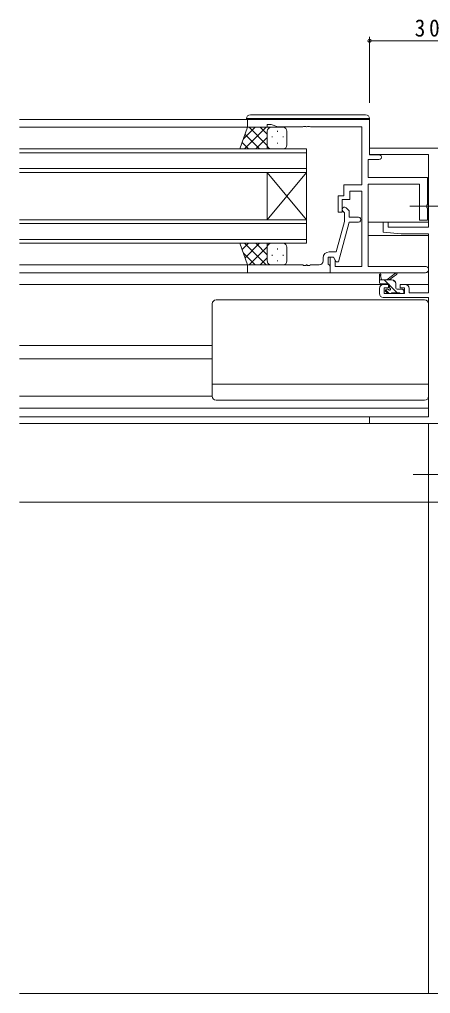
# Model space of a CAD drawing. Units: millimetres, scale not verified. Extents: x -594 to 539, y -420 to 386.
# Drawn here: x 238.7 to 343.2, y -235.4 to 12.3 of the extents above; entities that cross this region are included whole.
import ezdxf

# ---------------------------------------------------------------- set-up
doc = ezdxf.new("R2010")
doc.units = ezdxf.units.MM
doc.header["$LTSCALE"] = 2
doc.linetypes.add('CHAIN2', pattern=[12, 9, -1, 1, -1])
for name, color, linetype, lineweight in [('0-3_YKK_11', 7, 'Continuous', 9), ('0-4_YKK_12', 2, 'Continuous', 9), ('0-5_YKK_13', 4, 'Continuous', 9), ('0-6_YKK_D', 6, 'Continuous', 9), ('0-7_YSS_K', 3, 'Continuous', 9), ('0-8_YSS_KE', 3, 'Continuous', 9)]:
    doc.layers.add(name, color=color, linetype=linetype, lineweight=lineweight)
doc.styles.add('ＭＳ ゴシック', font='')
doc.styles.get('ＭＳ ゴシック').set_extended_font_data('MS Gothic')

msp = doc.modelspace()

# ---------------------------------------------------------------- linework, layer by layer
at = {"layer": '0-3_YKK_11'}
for p, q in [((296.659, -13.094), (296.659, -15.094)), ((327.659, -13.094), (296.659, -13.094)), ((301.659, -14.395), (302.659, -14.395)), ((301.659, -15.094), (301.659, -14.395)), ((302.659, -14.395), (304.308, -14.994)), ((327.659, -22.094), (327.659, -13.094)), ((296.659, -15.094), (301.659, -15.094)), ((304.308, -14.994), (310.701, -14.994)), ((310.701, -14.994), (310.884, -14.874)), ((310.884, -14.874), (311.434, -14.874)), ((311.434, -14.874), (311.617, -14.994)), ((311.617, -14.994), (311.701, -14.994)), ((311.701, -14.994), (311.884, -14.874)), ((311.884, -14.874), (312.434, -14.874)), ((312.434, -14.874), (312.617, -14.994)), ((312.617, -14.994), (325.659, -14.994)), ((325.659, -14.994), (325.659, -29.694)), ((327.659, -20.395), (357.659, -20.395)), ((327.659, -22.025), (327.659, -20.395)), ((342.659, -22.025), (327.659, -22.025)), ((330.059, -22.094), (327.659, -22.094)), ((342.659, -40.495), (342.659, -22.025)), ((327.289, -23.294), (330.059, -23.294)), ((327.289, -27.894), (327.289, -23.294)), ((321.159, -29.694), (321.159, -32.494)), ((325.659, -29.694), (321.159, -29.694)), ((342.359, -27.894), (327.289, -27.894)), ((327.289, -29.524), (340.359, -29.524)), ((327.289, -50.464), (327.289, -29.524)), ((340.359, -29.524), (340.359, -38.694)), ((342.359, -34.736), (342.359, -27.894)), ((322.659, -31.324), (325.659, -31.324)), ((322.659, -33.494), (322.659, -31.324)), ((325.659, -31.324), (325.659, -50.464)), ((319.659, -32.494), (319.659, -36.694)), ((321.159, -32.494), (319.659, -32.494)), ((320.659, -33.494), (322.659, -33.494)), ((320.659, -36.694), (320.659, -33.494)), ((319.659, -36.694), (320.659, -36.694)), ((321.259, -36.843), (320.835, -36.419)), ((321.259, -39.033), (321.259, -36.843)), ((321.683, -35.57), (322.459, -36.346)), ((322.459, -36.346), (322.459, -37.994)), ((342.239, -34.919), (342.359, -34.736)), ((342.239, -35.469), (342.239, -34.919)), ((342.359, -35.653), (342.239, -35.469)), ((342.359, -38.694), (342.359, -35.653)), ((319.179, -46.794), (321.259, -39.033)), ((322.458, -39.194), (319.752, -49.294)), ((324.859, -39.194), (322.458, -39.194)), ((322.459, -37.994), (324.859, -37.994)), ((331.159, -39.195), (332.359, -39.195)), ((331.159, -41.801), (331.159, -39.195)), ((332.359, -39.195), (332.359, -40.495)), ((340.359, -38.694), (342.359, -38.694)), ((335.659, -42.195), (331.159, -41.801)), ((332.359, -40.495), (342.659, -40.495)), ((342.659, -42.195), (335.659, -42.195)), ((342.659, -57.195), (342.659, -42.195)), ((317.359, -46.794), (319.179, -46.794)), ((315.859, -49.094), (315.859, -48.294)), ((317.159, -48.094), (317.159, -49.894)), ((318.459, -48.094), (317.159, -48.094)), ((317.659, -48.094), (317.659, -52.094)), ((318.459, -48.094), (317.659, -48.094)), ((319.152, -49.294), (318.459, -48.094)), ((318.959, -48.96), (318.459, -48.094)), ((318.959, -50.464), (318.959, -48.96)), ((319.752, -49.294), (319.152, -49.294)), ((296.659, -50.094), (310.701, -50.094)), ((296.659, -52.094), (296.659, -50.094)), ((310.701, -50.094), (310.884, -50.214)), ((310.884, -50.214), (311.434, -50.214)), ((311.434, -50.214), (311.617, -50.094)), ((311.617, -50.094), (311.701, -50.094)), ((311.701, -50.094), (311.884, -50.214)), ((311.884, -50.214), (312.434, -50.214)), ((312.434, -50.214), (312.617, -50.094)), ((312.617, -50.094), (314.859, -50.094)), ((317.159, -49.894), (317.359, -50.094)), ((317.359, -50.094), (317.659, -50.394)), ((317.659, -50.394), (317.659, -52.094)), ((325.659, -50.464), (318.959, -50.464)), ((341.844, -50.464), (327.289, -50.464)), ((317.659, -52.094), (296.659, -52.094)), ((317.659, -52.094), (341.844, -52.094)), ((330.159, -57.395), (330.159, -56.095)), ((331.159, -55.095), (332.459, -55.095)), ((331.359, -55.895), (331.359, -57.395)), ((332.459, -55.895), (331.359, -55.895)), ((332.459, -55.095), (332.459, -55.895)), ((335.459, -55.095), (336.759, -55.095)), ((335.459, -55.895), (335.459, -55.095)), ((336.559, -55.895), (335.459, -55.895)), ((336.559, -57.395), (336.559, -55.895)), ((337.759, -56.095), (337.759, -57.195)), ((342.659, -58.395), (331.159, -58.395)), ((331.359, -57.395), (336.559, -57.395)), ((337.759, -57.195), (342.659, -57.195)), ((342.659, -88.765), (342.659, -58.395)), ((327.659, -88.765), (342.659, -88.765)), ((327.659, -90.395), (327.659, -88.765)), ((352.659, -90.395), (327.659, -90.395)), ((342.659, -90.395), (352.659, -90.395)), ((342.659, -110.395), (342.659, -90.395)), ((345.659, -110.395), (342.659, -110.395))]:
    msp.add_line(p, q, dxfattribs=at)
for centre, radius, start, end in [((330.059, -22.694), 0.6, 269.99998, 90), ((321.259, -35.994), 0.6, 44.99998, 225), ((324.859, -38.594), 0.6, 269.99998, 90), ((317.359, -48.294), 1.5, 90, 179.99998), ((314.859, -49.094), 1, 270, 359.99998), ((341.844, -51.279), 0.815, 269.99998, 90), ((331.159, -56.095), 1, 90, 179.99998), ((336.759, -56.095), 1, 0, 89.99998), ((331.159, -57.395), 1, 180, 269.99998)]:
    msp.add_arc(centre, radius, start, end, dxfattribs=at)
at = {"layer": '0-4_YKK_12'}
for p, q in [((296.959, -13.094), (238.659, -13.095)), ((297.159, -15.095), (238.659, -15.095)), ((238.659, -20.591), (311.659, -20.591)), ((311.659, -21.591), (238.659, -21.591)), ((311.659, -20.591), (311.659, -26.591)), ((238.659, -25.591), (311.659, -25.591)), ((311.659, -26.591), (238.659, -26.591)), ((311.659, -26.591), (301.659, -38.591)), ((311.659, -38.591), (301.659, -26.591)), ((301.659, -38.591), (301.659, -26.591)), ((311.659, -38.591), (311.659, -26.591)), ((238.659, -38.591), (311.659, -38.591)), ((311.659, -39.591), (238.659, -39.591)), ((311.659, -38.591), (311.659, -44.591)), ((342.659, -39.195), (327.289, -39.195)), ((238.659, -43.591), (311.659, -43.591)), ((342.659, -42.595), (327.289, -42.595)), ((311.659, -44.591), (238.659, -44.591)), ((297.159, -50.095), (238.659, -50.095)), ((296.959, -52.094), (238.659, -52.095)), ((331.159, -55.095), (238.659, -55.095)), ((342.659, -55.095), (336.759, -55.095)), ((287.659, -70.595), (238.659, -70.595)), ((287.659, -73.995), (238.659, -73.995)), ((342.659, -86.495), (238.659, -86.495)), ((327.959, -88.765), (238.659, -88.765)), ((327.959, -90.395), (238.659, -90.395)), ((342.659, -110.395), (238.659, -110.395))]:
    msp.add_line(p, q, dxfattribs=at)
at = {"layer": '0-5_YKK_13'}
for p, q in [((297.359, -11.894), (326.659, -11.894)), ((296.359, -12.894), (296.359, -13.094)), ((327.659, -12.894), (327.159, -12.894)), ((327.659, -13.594), (327.659, -12.894)), ((294.695, -20.594), (296.659, -15.094)), ((298.562, -15.094), (295.602, -18.055)), ((301.391, -15.094), (295.891, -20.594)), ((299.71, -20.594), (296.015, -16.899)), ((296.659, -15.094), (302.659, -15.094)), ((301.659, -19.715), (297.039, -15.094)), ((301.659, -16.886), (299.867, -15.094)), ((301.659, -16.094), (301.659, -19.694)), ((301.659, -16.494), (301.659, -20.594)), ((305.659, -15.094), (302.659, -15.094)), ((304.296, -16.014), (304.296, -16.214)), ((306.659, -19.595), (306.659, -16.094)), ((296.882, -20.594), (295.27, -18.983)), ((301.659, -17.655), (298.719, -20.594)), ((302.881, -17.429), (302.881, -17.629)), ((304.296, -19.044), (304.296, -19.244)), ((305.711, -17.429), (305.711, -17.629)), ((302.881, -20.594), (294.695, -20.594)), ((301.659, -20.483), (301.548, -20.594)), ((302.659, -20.594), (305.659, -20.594)), ((294.695, -44.593), (296.659, -50.093)), ((302.881, -44.593), (294.695, -44.593)), ((296.882, -44.593), (295.27, -46.205)), ((301.391, -50.093), (295.891, -44.593)), ((299.71, -44.593), (296.015, -48.289)), ((301.659, -45.473), (297.039, -50.093)), ((301.659, -47.533), (298.719, -44.593)), ((301.659, -44.705), (301.548, -44.593)), ((301.659, -48.693), (301.659, -44.593)), ((301.659, -49.093), (301.659, -45.493)), ((302.659, -44.593), (305.659, -44.593)), ((304.296, -46.143), (304.296, -45.943)), ((306.659, -45.593), (306.659, -49.093)), ((298.562, -50.093), (295.602, -47.132)), ((301.659, -48.302), (299.867, -50.093)), ((302.881, -47.758), (302.881, -47.558)), ((304.296, -49.173), (304.296, -48.973)), ((305.711, -47.758), (305.711, -47.558)), ((296.659, -50.093), (302.659, -50.093)), ((305.659, -50.093), (302.659, -50.093)), ((330.159, -54.595), (330.159, -52.595)), ((333.359, -53.895), (330.159, -53.895)), ((330.459, -52.768), (330.658, -53.895)), ((332.387, -54.895), (331.387, -53.895)), ((332.059, -53.895), (334.277, -52.212)), ((332.659, -53.895), (334.479, -52.494)), ((334.304, -54.566), (333.688, -53.95)), ((332.459, -54.895), (330.459, -54.895)), ((332.642, -57.395), (331.697, -56.449)), ((332.247, -57.307), (331.747, -56.807)), ((331.959, -56.295), (332.298, -56.295)), ((332.759, -55.834), (332.759, -55.195)), ((334.687, -57.195), (332.759, -55.267)), ((334.359, -55.995), (334.359, -54.895)), ((334.659, -56.295), (336.059, -56.295)), ((336.359, -56.622), (336.032, -56.295)), ((336.359, -56.595), (336.359, -57.095)), ((341.659, -58.995), (288.659, -58.995)), ((333.059, -57.395), (332.459, -57.395)), ((335.359, -57.195), (333.259, -57.195)), ((336.059, -57.395), (335.559, -57.395)), ((287.659, -83.495), (287.659, -59.995)), ((342.659, -83.495), (342.659, -59.995)), ((342.659, -80.455), (287.659, -80.455)), ((238.659, -83.495), (287.659, -83.495)), ((341.659, -84.495), (288.659, -84.495))]:
    msp.add_line(p, q, dxfattribs=at)
at = {"layer": '0-5_YKK_13', "linetype": 'CHAIN2'}
for p, q in [((346.789, -35.194), (337.859, -35.194)), ((351.097, -103.395), (338.726, -103.395))]:
    msp.add_line(p, q, dxfattribs=at)
at = {"layer": '0-5_YKK_13'}
msp.add_lwpolyline([(327.159, -12.894), (296.859, -12.894), (296.359, -12.894)], dxfattribs=at)
for centre, radius, start, end in [((297.359, -12.894), 1, 90, 180), ((326.659, -12.894), 1, 0, 90), ((302.659, -16.094), 1, 90, 180), ((302.659, -16.094), 1, 90, 180), ((305.659, -16.094), 1, 0, 90), ((302.659, -19.594), 1, 180, 270), ((302.659, -19.594), 1, 180, 270), ((305.659, -19.594), 1, 270, 0), ((302.659, -45.593), 1, 89.99998, 179.99998), ((302.659, -45.593), 1, 89.99998, 179.99998), ((305.659, -45.593), 1, 359.99998, 89.99998), ((302.659, -49.093), 1, 179.99998, 269.99998), ((302.659, -49.093), 1, 179.99998, 269.99998), ((305.659, -49.093), 1, 269.99998, 359.99998), ((330.359, -52.595), 0.2, 300, 180), ((333.359, -54.895), 1, 0, 90), ((334.459, -52.295), 0.2, 275.58287, 155.58287), ((330.459, -54.595), 0.3, 180, 270), ((331.959, -56.595), 0.3, 90, 225), ((332.298, -56.595), 0.3, 33.05573, 90), ((332.459, -55.195), 0.3, 0, 90), ((332.759, -56.295), 0.25, 213.05573, 56.94426), ((333.059, -55.834), 0.3, 180, 236.94426), ((334.659, -55.995), 0.3, 180, 270), ((336.059, -56.595), 0.3, 0, 90), ((288.659, -59.995), 1, 90, 180), ((332.459, -57.095), 0.3, 225, 270), ((333.059, -57.195), 0.2, 270, 0), ((335.559, -57.195), 0.2, 180, 270), ((336.059, -57.095), 0.3, 270, 0), ((341.659, -59.995), 1, 0, 90), ((288.659, -83.495), 1, 180, 270), ((341.659, -83.495), 1, 270, 0)]:
    msp.add_arc(centre, radius, start, end, dxfattribs=at)
at = {"layer": '0-6_YKK_D'}
for p, q in [((327.659, -8.894), (327.659, 7.906)), ((357.659, 6.906), (327.659, 6.906))]:
    msp.add_line(p, q, dxfattribs=at)
msp.add_circle((327.659, 6.906), 0.425, dxfattribs=at)
at = {"layer": '0-7_YSS_K'}
msp.add_line((342.659, -235.395), (238.659, -235.395), dxfattribs=at)
at = {"layer": '0-8_YSS_KE'}
for p, q in [((342.659, -110.387), (342.659, -235.395)), ((342.659, -110.395), (345.659, -110.394)), ((342.659, -235.395), (367.659, -235.395))]:
    msp.add_line(p, q, dxfattribs=at)

# ---------------------------------------------------------------- texts
at = {"layer": '0-6_YKK_D', "color": 7, "insert": (339.139, 7.906), "char_height": 4.399, "attachment_point": 7, "style": 'ＭＳ ゴシック'}
msp.add_mtext('\\T1.36;\\W0.9;30', dxfattribs=at)

doc.saveas('drawing.dxf')
